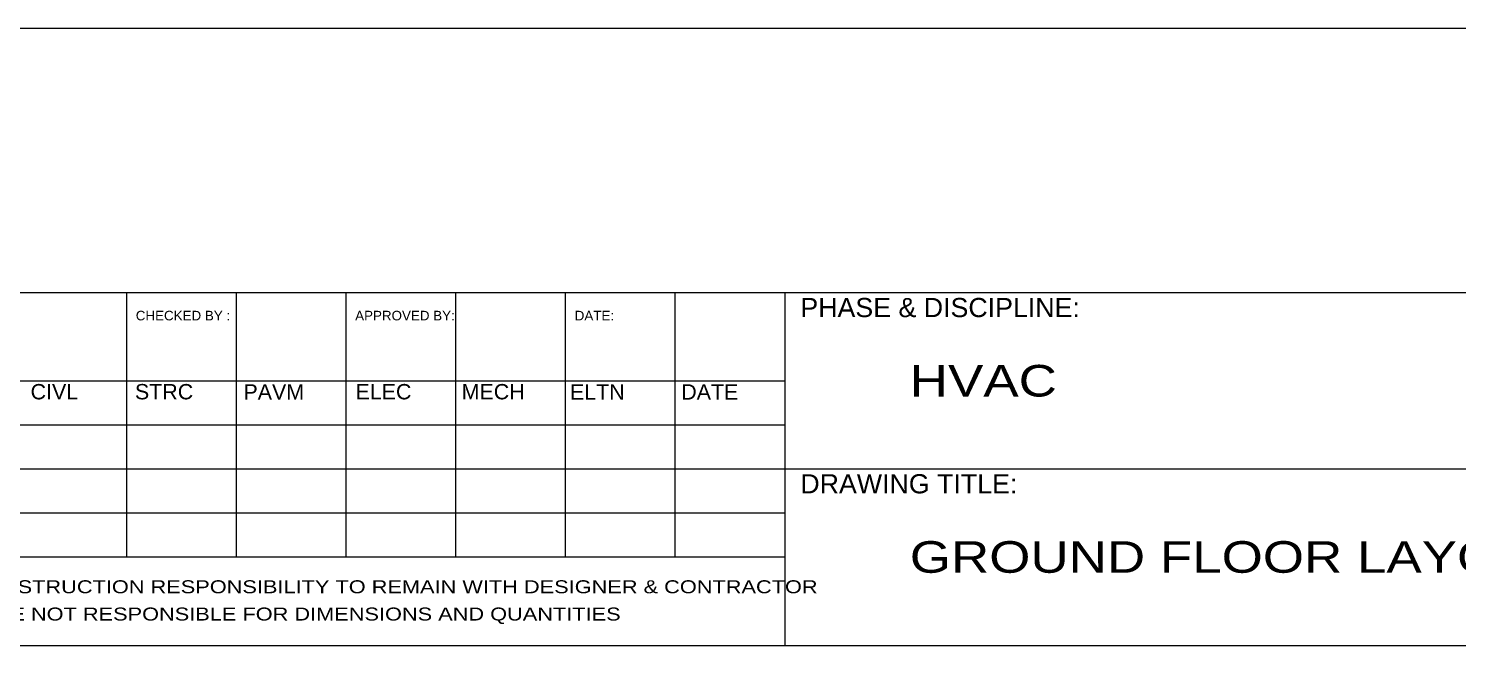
# Model space of a CAD drawing. Header units: millimetres. Extents: x -160614 to 59925, y -157025 to 0.
# Drawn here: x -128454 to -110327, y -129881 to -122056 of the extents above; entities that cross this region are included whole.
import ezdxf

# ---------------------------------------------------------------- set-up
doc = ezdxf.new("R2010")
doc.units = ezdxf.units.MM
doc.header["$LTSCALE"] = 8
doc.layers.add('Frame', color=9, linetype='Continuous', lineweight=9)
doc.styles.add('MARI3', font='arial.ttf', dxfattribs={"width": 1.2})
doc.styles.add('TTLB-A0-JeddahDP$0$Standard', font='txt_____.ttf')
doc.styles.add('TTLB-A0-JeddahDP$0$swis721', font='swiss.ttf')

msp = doc.modelspace()

# ---------------------------------------------------------------- linework, layer by layer
at = {"layer": 'Frame'}
for p, q in [((-91027.4, -122055.5, -0.1), (-160614.4, -122055.5, -0.1)), ((-91027.4, -125409.3, -0.1), (-160614.4, -125409.3, -0.1)), ((-127213.1, -125409.3, -0.1), (-127213.1, -128763.2, -0.1)), ((-125821.5, -125409.3, -0.1), (-125821.5, -128763.2, -0.1)), ((-124429.9, -125409.3, -0.1), (-124429.9, -128763.2, -0.1)), ((-123038.3, -125409.3, -0.1), (-123038.3, -128763.2, -0.1)), ((-121646.7, -125409.3, -0.1), (-121646.7, -128763.2, -0.1)), ((-120255, -125409.3, -0.1), (-120255, -128763.2, -0.1)), ((-118862.2, -125409.3, -0.1), (-118862.2, -129881.1, -0.1)), ((-118862.2, -126527.3, -0.1), (-132779.6, -126527.3, -0.1)), ((-118862.2, -127086.3, -0.1), (-132779.6, -127086.3, -0.1)), ((-118862.2, -127645.2, -0.1), (-132779.6, -127645.2, -0.1)), ((-91027.4, -127645.2, -0.1), (-118862.2, -127645.2, -0.1)), ((-118862.2, -128204.2, -0.1), (-132779.6, -128204.2, -0.1)), ((-118862.2, -128763.2, -0.1), (-132779.6, -128763.2, -0.1)), ((-160614.4, -129881.1, 0.3), (-91027.4, -129881.1, 0.3))]:
    msp.add_line(p, q, dxfattribs=at)

# ---------------------------------------------------------------- texts
at = {"layer": 'Frame', "width": 1.2}
for s, height, style, p in [('HVAC', 400.79, 'MARI3', (-117274.9, -126723.5, 0.3)), ('GROUND FLOOR LAYOUT', 400.787, 'MARI3', (-117274.9, -128959.4, -0.1)), ('APPROVED FOR DESIGN/CONSTRUCTION RESPONSIBILITY TO REMAIN WITH DESIGNER & CONTRACTOR', 164.616, 'TTLB-A0-JeddahDP$0$swis721', (-132610.2, -129219.2, -0.1)), ('ENGINEERS/ARCHITECTS ARE NOT RESPONSIBLE FOR DIMENSIONS AND QUANTITIES', 164.616, 'TTLB-A0-JeddahDP$0$swis721', (-132610.2, -129565.3, -0.1))]:
    msp.add_text(s, height=height, dxfattribs=dict(at, style=style)).set_placement(p)
at = {"layer": 'Frame'}
for s, insert, char_height, width, attachment_point, style in [('PHASE & DISCIPLINE:', (-118663.4, -125473, -0.1), 243.014, 5832.34, 1, 'TTLB-A0-JeddahDP$0$swis721'), ('{\\fArial|b0|i0|c0|p34;CHECKED BY :}', (-127094.6, -125697.7, -0.1), 121.507, 1721.907, 4, 'TTLB-A0-JeddahDP$0$Standard'), ('{\\fArial|b0|i0|c0|p34;APPROVED BY:}', (-124311.3, -125697.7, -0.1), 121.507, 1484.968, 4, 'TTLB-A0-JeddahDP$0$Standard'), ('{\\fArial|b0|i0|c0|p34;DATE:}', (-121525.8, -125696.7, -0.1), 121.507, 1849.489, 4, 'TTLB-A0-JeddahDP$0$Standard'), ('DRAWING TITLE:', (-118663.4, -127708.9, -0.1), 243.014, 5832.34, 1, 'TTLB-A0-JeddahDP$0$swis721')]:
    msp.add_mtext(s, dxfattribs=dict(at, insert=insert, char_height=char_height, width=width, attachment_point=attachment_point, style=style))
at = {"layer": 'Frame', "char_height": 194.41, "attachment_point": 8, "style": 'TTLB-A0-JeddahDP$0$swis721'}
for s, insert in [('CIVL', (-128127.1, -126762.1, -0.1)), ('STRC', (-126735.5, -126762.1, -0.1)), ('PAVM', (-125343.8, -126762.1, -0.1)), ('ELEC', (-123952.2, -126762.1, -0.1)), ('MECH', (-122560.6, -126762.1, -0.1)), ('ELTN', (-121238.8, -126762.1, -0.1)), ('DATE', (-119812.1, -126762.1, -0.1))]:
    msp.add_mtext(s, dxfattribs=dict(at, insert=insert))

doc.saveas('drawing.dxf')
